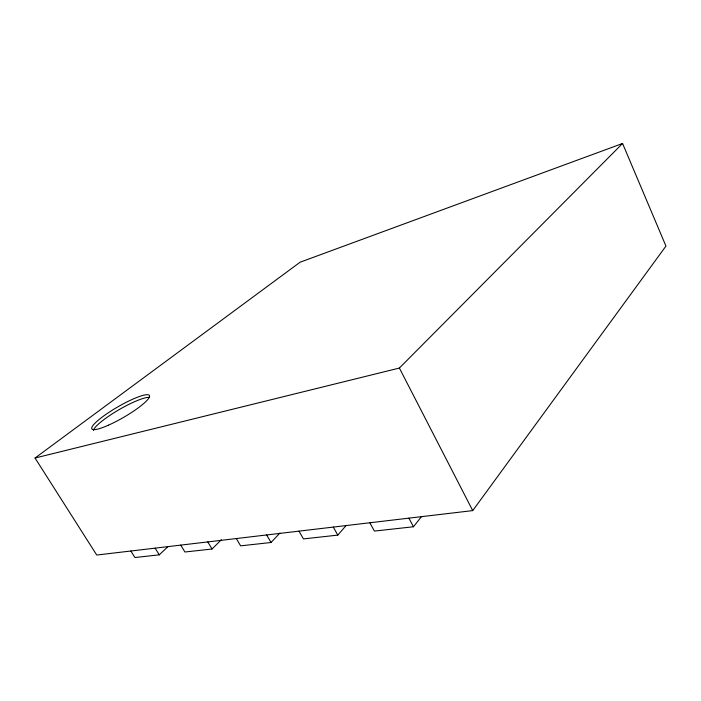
<?xml version="1.0" encoding="UTF-8"?>
<svg xmlns="http://www.w3.org/2000/svg" width="701" height="701" viewBox="0 0 701 701"><rect width="100%" height="100%" fill="white"/><g stroke="black" fill="none" stroke-linecap="round" stroke-linejoin="round"><path stroke-width="1.05" d="M472.719 510.608L665.95 246.086L622.567 143.468L300.098 262.209L35.05 458.025L96.738 555.043L472.719 510.608L399.386 368.051L622.567 143.468M369.848 522.762L374.395 531.078L413.494 526.758L421.546 516.532M299.012 531.139L303.445 538.911L337.794 535.117L346.224 525.426M236.307 538.543L240.627 545.851L271.033 542.495L279.927 533.04M180.735 545.115L184.933 552.011L212.052 549.014L221.323 539.761M130.859 551.012L134.934 557.532L159.267 554.841L167.828 546.745M35.05 458.025L399.386 368.051M155.131 548.138L159.267 554.841M207.794 541.917L212.052 549.014M266.652 534.959L271.033 542.495M333.299 527.082L337.794 535.117M408.893 518.153L413.494 526.758M93.391 430.44A33.254 6.081 -30.1 0 1 118.101 410.234A33.254 6.081 -30.1 0 1 149.444 397.379M108.418 425.192A33.28 5.994 -30.1 0 0 149.479 395.566A33.28 5.994 -30.1 0 0 104.037 415.728A33.28 5.994 -30.1 0 0 108.418 425.192"/></g></svg>
